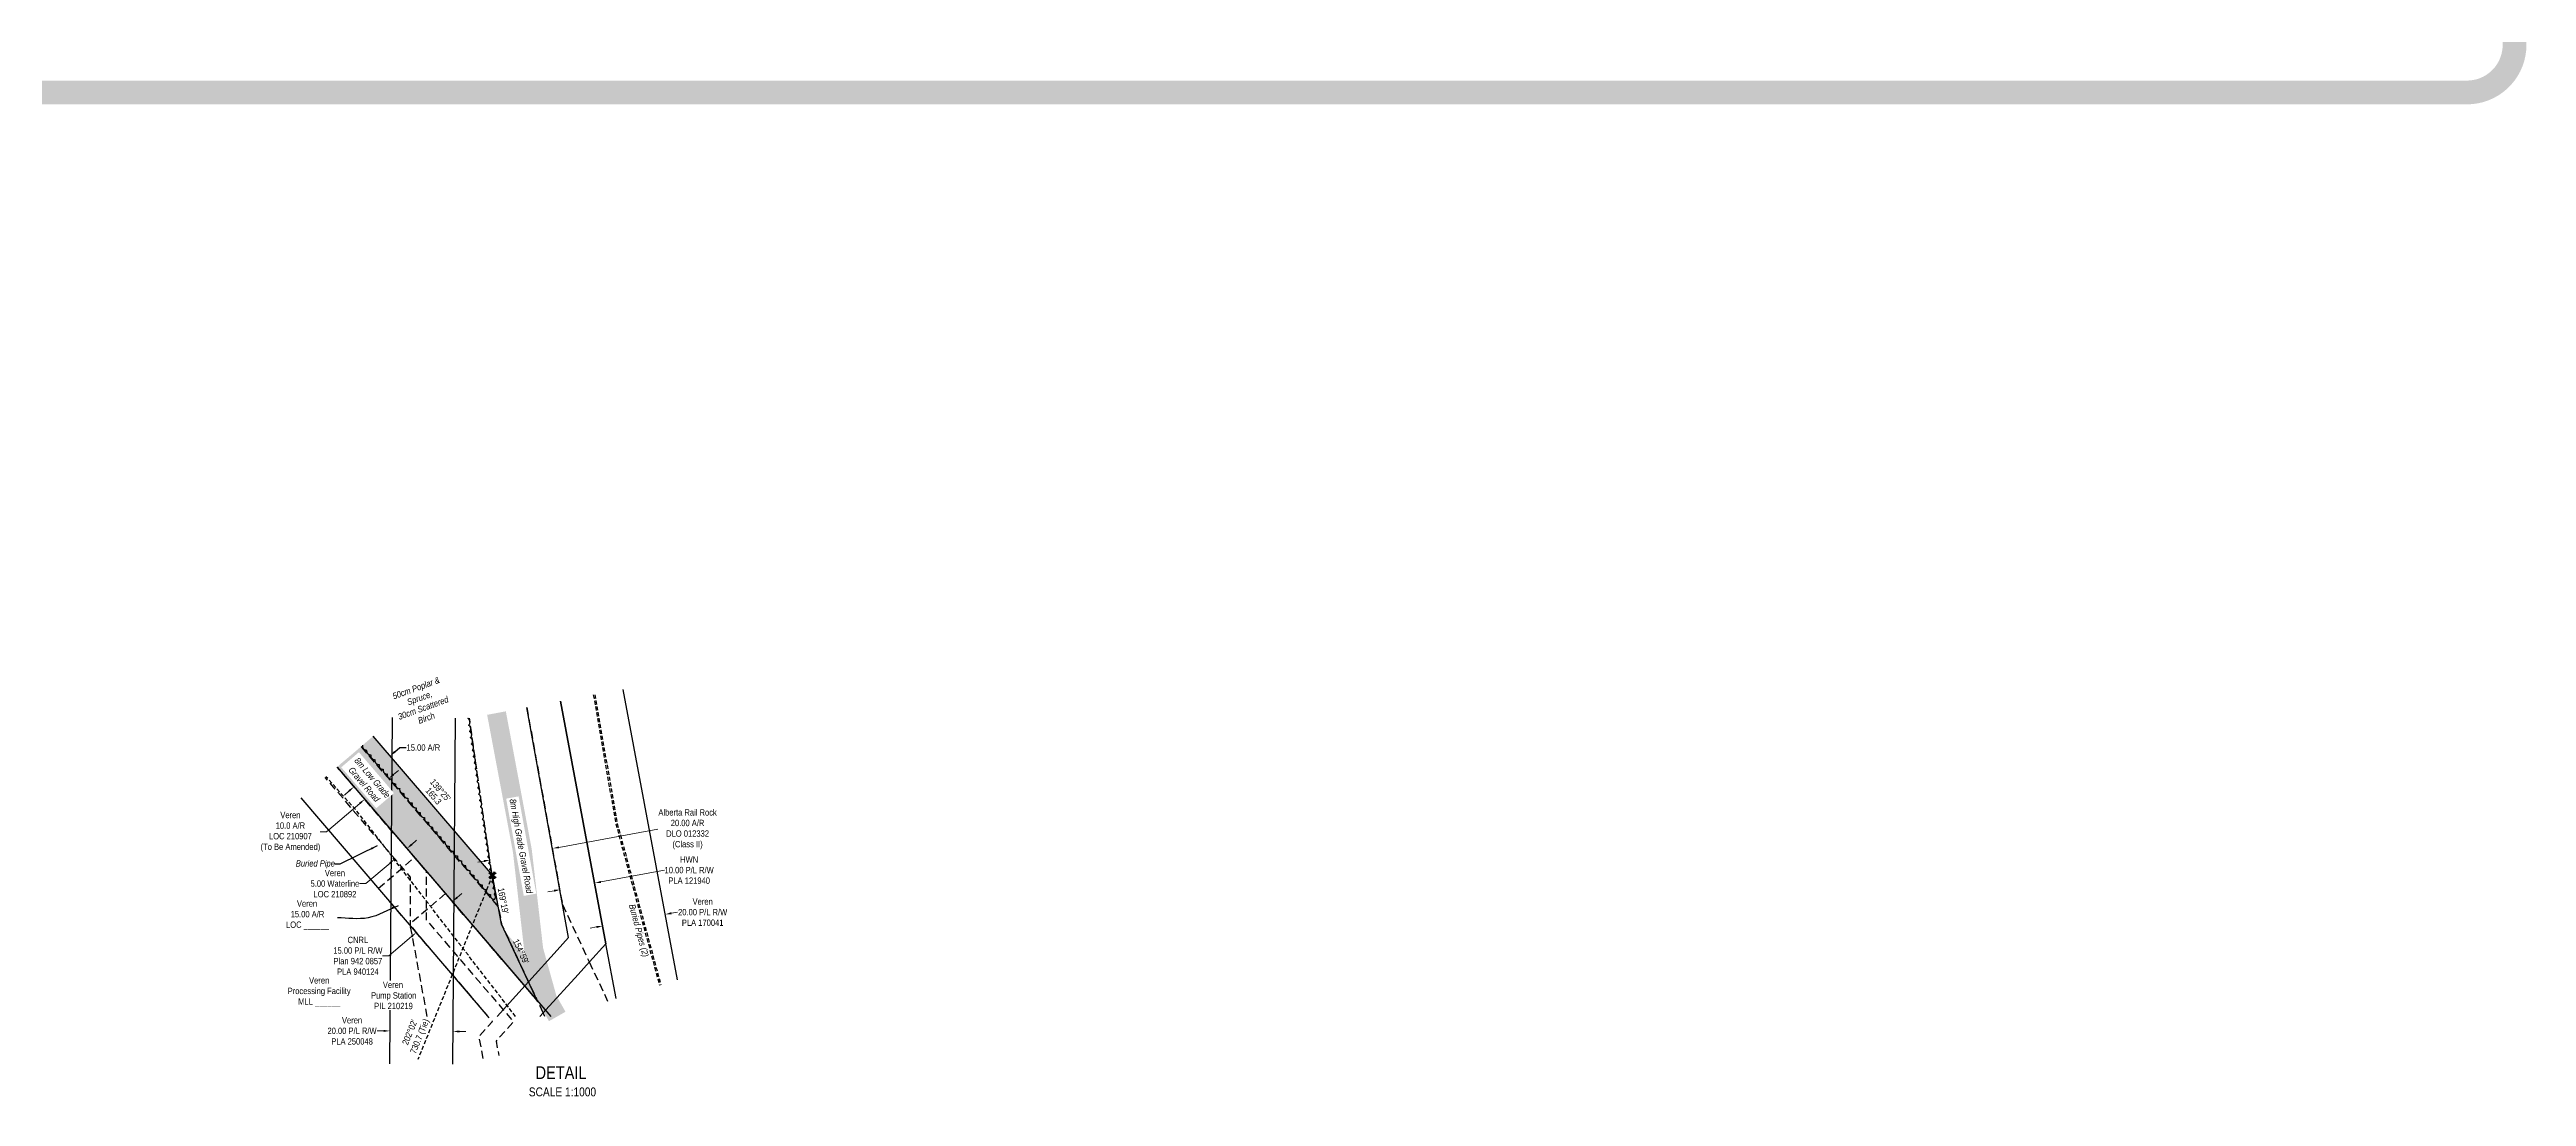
# Model space of a CAD drawing. Extents: x 401730 to 409626, y 6061258 to 6066665.
# Drawn here: x 405720 to 409626, y 6061805 to 6063456 of the extents above; entities that cross this region are included whole.
import ezdxf
from ezdxf.enums import TextEntityAlignment as Align

# ---------------------------------------------------------------- set-up
doc = ezdxf.new("R2010")
doc.units = 0
doc.header["$LTSCALE"] = 5
doc.header["$PDSIZE"] = 0.5
for name, pattern in [('0', [1, 1, 0]), ('foc-ACCESSROAD', [3.75, 2.5, -1.25]), ('foc-TIELINE', [1.875, 1.25, -0.625]), ('UG_PIPE', [1.875, 1.25, -0.625])]:
    doc.linetypes.add(name, pattern=pattern)
doc.layers.get('Defpoints').update_dxf_attribs({"color": 9})
for name, color, linetype, lineweight in [('AS-GENERAL', 48, 'Continuous', 18), ('C-AR-T', 13, 'Continuous', 9), ('C-RW-T', 13, 'Continuous', 9), ('C-WS-T', 13, 'Continuous', 9), ('F-AR-T', 190, 'Continuous', 9), ('F-RW-T', 190, 'Continuous', 9), ('T-TEXT', 48, 'Continuous', 18)]:
    doc.layers.add(name, color=color, linetype=linetype, lineweight=lineweight)
for name, color, linetype in [('AS-PIPE-UG', 44, 'UG_PIPE'), ('AS-PIPE-UG-T', 44, 'Continuous'), ('AS-ROADS', 254, 'Continuous'), ('C-AR', 13, 'foc-ACCESSROAD'), ('C-RW', 13, 'Continuous'), ('C-WS', 13, 'foc-ACCESSROAD'), ('DETAIL-T', 7, 'Continuous'), ('F-AR', 190, 'foc-ACCESSROAD'), ('F-RW', 190, 'Continuous'), ('L-BD', 7, 'Continuous'), ('L-MON', 1, 'Continuous'), ('L-TIE', 7, 'foc-TIELINE'), ('P-PROPOSED', 10, 'Continuous'), ('P-PROPOSED-H', 21, 'Continuous'), ('P-TXT', 4, 'Continuous'), ('T-BUSH', 110, '0'), ('T-BUSH-T', 110, 'Continuous')]:
    doc.layers.add(name, color=color, linetype=linetype)
doc.layers.add('DISCLAIMER', color=7, linetype='Continuous', plot=False)
doc.styles.add('80CG', font='ARIALN.TTF', dxfattribs={"height": 10})
doc.styles.add('80L', font='ARIALN.TTF', dxfattribs={"height": 10})
doc.styles.add('80LS', font='ARIALNI.TTF', dxfattribs={"height": 10})
doc.dimstyles.new('Compass 5 000', dxfattribs={"dimscale": 5, "dimtxt": 9, "dimasz": 2, "dimexe": 0.2, "dimexo": 0.0625, "dimgap": 0.5, "dimtad": 0, "dimtih": 1, "dimtoh": 1, "dimzin": 0, "dimdsep": 46, "dimtxsty": '80CG', "dimcen": 0.1, "dimse1": 1, "dimse2": 1, "dimclrd": 256, "dimclrt": 256, "dimaunit": 1, "dimadec": 4, "dimazin": 0, "dimtfac": 0.06, "dimtofl": 0, "dimtmove": 0, "dimatfit": 1, "dimfxl": 0.2, "dimtolj": 1, "dimtzin": 0, "dimlwd": -1, "dimarcsym": 0})

# ---------------------------------------------------------------- blocks, each defined once
blk = doc.blocks.new('*D23')
at = {"layer": 'C-AR-T', "transparency": 16777216}
for p, q in [((406291.3, 6062202.6), (406298.9, 6062209.1)), ((406257.1, 6062173.3), (406219.1, 6062140.8)), ((406219.1, 6062140.8), (406209.1, 6062140.8))]:
    blk.add_line(p, q, dxfattribs=at)
for points in [[(406290.2, 6062203.8), (406292.4, 6062201.3), (406283.7, 6062196.1)], [(406256.1, 6062174.6), (406258.2, 6062172), (406264.7, 6062179.8)]]:
    blk.add_solid(points, dxfattribs=at)
at = {"layer": 'Defpoints', "color": 0, "transparency": 16777216}
for p in [(406283.7, 6062196.1), (406318, 6062156), (406299, 6062139.8)]:
    blk.add_point(p, dxfattribs=at)
at = {"layer": 'C-AR-T', "transparency": 16777216, "insert": (406170.2, 6062140.8), "char_height": 10, "attachment_point": 5, "style": '80CG'}
blk.add_mtext('\\A1;Veren\\P5.00 Waterline\\PLOC 210892', dxfattribs=at)
blk = doc.blocks.new('*D31')
at = {"layer": 'C-RW-T', "transparency": 16777216}
for p, q in [((406700.7, 6062094), (406710.6, 6062095.8)), ((406582.7, 6062072.4), (406572.9, 6062070.6))]:
    blk.add_line(p, q, dxfattribs=at)
for points in [[(406700.4, 6062095.7), (406701, 6062092.4), (406690.9, 6062092.2)], [(406582.4, 6062074), (406583, 6062070.7), (406592.6, 6062074.2)]]:
    blk.add_solid(points, dxfattribs=at)
at = {"layer": 'Defpoints', "color": 0, "transparency": 16777216}
for p in [(406690.9, 6062092.2), (406736.6, 6061843.7), (406638.2, 6061825.6)]:
    blk.add_point(p, dxfattribs=at)
at = {"layer": 'C-RW-T', "transparency": 16777216, "insert": (406750.1, 6062095.8), "char_height": 10, "attachment_point": 5, "style": '80CG'}
blk.add_mtext('\\A1;Veren\\P20.00 P/L R/W\\PPLA 170041', dxfattribs=at)
blk = doc.blocks.new('*D42')
at = {"layer": 'Defpoints', "color": 0, "transparency": 16777216}
for p in [(406513.4, 6062196.2), (406570.6, 6061883.6), (406472.3, 6061865.5)]:
    blk.add_point(p, dxfattribs=at)
at = {"layer": 'F-AR-T', "transparency": 16777216}
for p, q in [((406523.2, 6062198), (406679.6, 6062226.6)), ((406405.2, 6062176.3), (406395.4, 6062174.5))]:
    blk.add_line(p, q, dxfattribs=at)
for points in [[(406522.9, 6062199.6), (406523.5, 6062196.3), (406513.4, 6062196.2)], [(406404.9, 6062178), (406405.5, 6062174.7), (406415, 6062178.2)]]:
    blk.add_solid(points, dxfattribs=at)
at = {"layer": 'F-AR-T', "transparency": 16777216, "insert": (406726.3, 6062226.6), "char_height": 10, "attachment_point": 5, "style": '80CG'}
blk.add_mtext('\\A1;Alberta Rail Rock\\P20.00 A/R\\PDLO 012332\\P(Class II)', dxfattribs=at)
blk = doc.blocks.new('*D48')
at = {"layer": 'Defpoints', "color": 0, "transparency": 16777216}
for p in [(406555, 6062273.4), (406501.1, 6062263.3), (406579.6, 6062141.5)]:
    blk.add_point(p, dxfattribs=at)
at = {"layer": 'F-RW-T', "transparency": 16777216}
for p, q in [((406589.5, 6062143.4), (406689.7, 6062162.1)), ((406516, 6062129.6), (406506.1, 6062127.8))]:
    blk.add_line(p, q, dxfattribs=at)
for points in [[(406515.6, 6062131.2), (406516.3, 6062128), (406525.8, 6062131.4)], [(406589.2, 6062145), (406589.8, 6062141.7), (406579.6, 6062141.5)]]:
    blk.add_solid(points, dxfattribs=at)
at = {"layer": 'F-RW-T', "transparency": 16777216, "insert": (406728.8, 6062162.1), "char_height": 10, "attachment_point": 5, "style": '80CG'}
blk.add_mtext('\\A1;HWN\\P10.00 P/L R/W\\PPLA 121940', dxfattribs=at)
blk = doc.blocks.new('*D49')
at = {"layer": 'Defpoints', "color": 0, "transparency": 16777216}
for p in [(406333.6, 6062137.9), (406276.6, 6062089.1), (406298.4, 6062063.7)]:
    blk.add_point(p, dxfattribs=at)
at = {"layer": 'F-RW-T', "transparency": 16777216}
for p, q in [((406362.9, 6062118.9), (406370.5, 6062125.4)), ((406290.8, 6062057.2), (406255.4, 6062026.9)), ((406255.4, 6062026.9), (406245.4, 6062026.9))]:
    blk.add_line(p, q, dxfattribs=at)
for points in [[(406361.9, 6062120.2), (406364, 6062117.7), (406355.3, 6062112.4)], [(406289.7, 6062058.4), (406291.9, 6062055.9), (406298.4, 6062063.7)]]:
    blk.add_solid(points, dxfattribs=at)
at = {"layer": 'F-RW-T', "transparency": 16777216, "insert": (406206.4, 6062026.9), "char_height": 10, "attachment_point": 5, "style": '80CG'}
blk.add_mtext('\\A1;CNRL\\P15.00 P/L R/W\\PPlan 942 0857\\PPLA 940124', dxfattribs=at)
blk = doc.blocks.new('TEMP')
h = blk.add_hatch(color=255)
h.dxf.hatch_style = 1
h.paths.add_polyline_path([(0, 0.25), (-0.67, 1.15), (-0.67, 0.67), (-1.15, 0.67), (-0.25, 0), (-1.15, -0.67), (-0.67, -0.67), (-0.67, -1.15), (0, -0.25), (0.67, -1.15), (0.67, -0.67), (1.15, -0.67), (0.25, 0), (1.15, 0.67), (0.67, 0.67), (0.67, 1.15)])
h.paths.add_polyline_path([(0.57, 0.85), (0.57, 0.57), (0.85, 0.57), (0.08, 0), (0.85, -0.57), (0.57, -0.57), (0.57, -0.85), (0, -0.08), (-0.57, -0.85), (-0.57, -0.57), (-0.85, -0.57), (-0.08, 0), (-0.85, 0.57), (-0.57, 0.57), (-0.57, 0.85), (0, 0.08)], flags=16)
h = blk.add_hatch(color=1)
h.dxf.hatch_style = 1
h.paths.add_polyline_path([(0, 0.08), (-0.57, 0.85), (-0.57, 0.57), (-0.85, 0.57), (-0.08, 0), (-0.85, -0.57), (-0.57, -0.57), (-0.57, -0.85), (0, -0.08), (0.57, -0.85), (0.57, -0.57), (0.85, -0.57), (0.08, 0), (0.85, 0.57), (0.57, 0.57), (0.57, 0.85)])
at = {"color": 1}
for p, q in [((-0.08, 0), (0.08, 0)), ((0, 0.08), (0, -0.08))]:
    blk.add_line(p, q, dxfattribs=at)
at = {"color": 255, "flags": 128}
blk.add_lwpolyline([(-0.25, 0), (-1.15, 0.67), (-0.67, 0.67), (-0.67, 1.15), (0, 0.25), (0.67, 1.15), (0.67, 0.67), (1.15, 0.67), (0.25, 0), (1.15, -0.67), (0.67, -0.67), (0.67, -1.15), (0, -0.25), (-0.67, -1.15), (-0.67, -0.67), (-1.15, -0.67)], close=True, dxfattribs=at)
at = {"color": 1, "flags": 128}
blk.add_lwpolyline([(-0.08, 0), (-0.85, 0.57), (-0.57, 0.57), (-0.57, 0.85), (0, 0.08), (0.57, 0.85), (0.57, 0.57), (0.85, 0.57), (0.08, 0), (0.85, -0.57), (0.57, -0.57), (0.57, -0.85), (0, -0.08), (-0.57, -0.85), (-0.57, -0.57), (-0.85, -0.57)], close=True, dxfattribs=at)
blk = doc.blocks.new('*D58')
at = {"layer": 'Defpoints', "color": 0, "transparency": 16777216}
for p in [(406257.2, 6062342.3), (406300.1, 6062292.2), (406243.2, 6062243.4)]:
    blk.add_point(p, dxfattribs=at)
at = {"layer": 'P-TXT', "transparency": 16777216}
for p, q in [((406264.8, 6062348.8), (406272.4, 6062355.3)), ((406272.4, 6062355.3), (406282.4, 6062355.3)), ((406192.7, 6062287), (406185.1, 6062280.5))]:
    blk.add_line(p, q, dxfattribs=at)
for points in [[(406263.7, 6062350.1), (406265.9, 6062347.5), (406257.2, 6062342.3)], [(406191.6, 6062288.3), (406193.7, 6062285.8), (406200.2, 6062293.5)]]:
    blk.add_solid(points, dxfattribs=at)
at = {"layer": 'P-TXT', "transparency": 16777216, "insert": (406309.7, 6062355.3), "char_height": 10, "attachment_point": 5, "style": '80CG'}
blk.add_mtext('\\A1;15.00 A/R', dxfattribs=at)
blk = doc.blocks.new('*D59')
at = {"layer": 'C-AR-T', "transparency": 16777216}
for p, q in [((406262.6, 6062312.9), (406270.2, 6062319.4)), ((406209.5, 6062267.4), (406157, 6062222.5)), ((406157, 6062222.5), (406147, 6062222.5))]:
    blk.add_line(p, q, dxfattribs=at)
for points in [[(406261.5, 6062314.2), (406263.7, 6062311.6), (406255, 6062306.4)], [(406208.4, 6062268.6), (406210.6, 6062266.1), (406217.1, 6062273.9)]]:
    blk.add_solid(points, dxfattribs=at)
at = {"layer": 'Defpoints', "color": 0, "transparency": 16777216}
for p in [(406235.3, 6062329.4), (406197.3, 6062296.9), (406255, 6062306.4)]:
    blk.add_point(p, dxfattribs=at)
at = {"layer": 'C-AR-T', "transparency": 16777216, "insert": (406100, 6062222.5), "char_height": 10, "attachment_point": 5, "style": '80CG'}
blk.add_mtext('\\A1;Veren\\P10.0 A/R\\PLOC 210907\\P(To Be Amended)', dxfattribs=at)
blk = doc.blocks.new('*D60')
at = {"layer": 'C-RW-T', "transparency": 16777216}
for p, q in [((406246.8, 6061908.5), (406236.8, 6061908.6)), ((406366.4, 6061907.6), (406376.4, 6061907.5))]:
    blk.add_line(p, q, dxfattribs=at)
for points in [[(406246.8, 6061910.2), (406246.8, 6061906.9), (406256.8, 6061908.5)], [(406366.5, 6061909.3), (406366.4, 6061905.9), (406356.4, 6061907.7)]]:
    blk.add_solid(points, dxfattribs=at)
at = {"layer": 'Defpoints', "color": 0, "transparency": 16777216}
for p in [(406256.7, 6061906.7), (406256.8, 6061908.5), (406356.4, 6061905.9)]:
    blk.add_point(p, dxfattribs=at)
at = {"layer": 'C-RW-T', "transparency": 16777216, "insert": (406197.2, 6061908.6), "char_height": 10, "attachment_point": 5, "style": '80CG'}
blk.add_mtext('\\A1;Veren\\P20.00 P/L R/W\\PPLA 250048', dxfattribs=at)
blk = doc.blocks.new('Disclaimer_Legal')
at = {"layer": 'DISCLAIMER', "color": 254, "flags": 128}
blk.add_lwpolyline([(-3612.9, -1104.6, 37.5, 37.5, 0), (4096.1, -1104.6, 37.5, 37.5, 0.414214), (4171.1, -1029.6, 37.5, 37.5, 0), (4171.1, 2078.7, 37.5, 0, 0.414214), (4096.1, 2153.7, 0, 0, 0), (-3612.9, 2153.7, 0, 0, 0.414214), (-3687.9, 2078.7, 0, 0, 0), (-3687.9, -1029.6, 0, 37.5, 0.414214)], format="xyseb", close=True, dxfattribs=at)

msp = doc.modelspace()

# ---------------------------------------------------------------- hatches: boundary and pattern name
at = {"layer": 'P-PROPOSED-H'}
h = msp.add_hatch(color=256, dxfattribs=at)
h.dxf.hatch_style = 1
h.paths.add_polyline_path([(406230.579, 6062373.373), (406173.638, 6062324.607), (406489.84, 6061955.404), (406433.04, 6062077.078), (406418.546, 6062153.9)])

# ---------------------------------------------------------------- linework, layer by layer
at = {"layer": 'AS-PIPE-UG', "flags": 128}
for points in [[(406577.674, 6062438.335), (406613.018, 6062235.492), (406681.921, 6061980.513)], [(406579.877, 6062438.747), (406615.403, 6062235.643), (406684.075, 6061981.175)], [(406455.125, 6061931.307), (406204.187, 6062256.088), (406155.951, 6062309.458)]]:
    msp.add_lwpolyline(points, dxfattribs=at)
at = {"layer": 'AS-ROADS', "const_width": 29.988, "flags": 128}
for points in [[(406520.773, 6061931.307), (406505.527, 6061958.078), (406483.709, 6062036.328), (406465.741, 6062192.829), (406424.968, 6062409.755)], [(406499.715, 6061968.495), (406190.587, 6062339.123)]]:
    msp.add_lwpolyline(points, dxfattribs=at)
at = {"layer": 'C-AR', "flags": 128}
for points in [[(406211.599, 6062357.118), (406427.842, 6062104.629), (406433.04, 6062077.078), (406489.84, 6061955.404), (406173.638, 6062324.607)], [(406427.842, 6062104.629), (406211.599, 6062357.118)], [(406173.638, 6062324.607), (406314.304, 6062160.363), (406314.304, 6062083.528), (406435.539, 6061941.973), (406435.539, 6061941.973), (406451.922, 6061922.843), (406424.318, 6061892.465), (406428.582, 6061869.525)], [(406404.013, 6061864.959), (406397.483, 6061900.092), (406418.601, 6061923.333), (406402.217, 6061942.463), (406402.217, 6061942.463), (406289.314, 6062074.29), (406289.314, 6062151.124), (406154.658, 6062308.351)]]:
    msp.add_lwpolyline(points, dxfattribs=at)
msp.add_lwpolyline([(406295.774, 6062182.109), (406344.529, 6062125.158), (406287.578, 6062076.404), (406238.823, 6062133.355)], close=True, dxfattribs=at)
at = {"layer": 'C-RW'}
for points in [[(406613.704, 6061959.526), (406597.541, 6062045.885), (406525.897, 6062428.645)], [(406624.136, 6062447.031), (406709.841, 6061989.102)]]:
    msp.add_lwpolyline(points, dxfattribs=at)
at = {"layer": 'C-RW', "flags": 128}
for points in [[(406260.561, 6062402.743), (406256.366, 6061856.855)], [(406356.023, 6061856.04), (406360.488, 6062401.975)]]:
    msp.add_lwpolyline(points, dxfattribs=at)
at = {"layer": 'C-WS', "flags": 128}
msp.add_lwpolyline([(406315.889, 6061931.307), (406289.314, 6062074.29), (406411.771, 6061931.307)], dxfattribs=at)
at = {"layer": 'F-AR'}
for points in [[(406501.09, 6061931.307), (406498.391, 6061937.088), (406488.834, 6061957.559), (406475.462, 6061986.205), (406433.04, 6062077.078), (406418.273, 6062155.346), (406414.924, 6062173.11), (406382.498, 6062401.806)], [(406472.746, 6062418.697), (406528.999, 6062107.899), (406571.31, 6062017.265), (406600.204, 6061955.373)]]:
    msp.add_lwpolyline(points, dxfattribs=at)
at = {"layer": 'F-RW'}
for points in [[(406525.897, 6062428.645), (406597.541, 6062045.885), (406571.633, 6062017.377), (406553.678, 6061997.618), (406502.738, 6061941.815), (406498.749, 6061937.168), (406493.34, 6061931.307)], [(406425.845, 6061931.307), (406470.053, 6061979.952), (406475.799, 6061986.276), (406520.891, 6062035.896), (406538.791, 6062055.596), (406529.283, 6062107.993), (406472.899, 6062418.726)], [(406411.771, 6061931.307), (406116.698, 6062275.84)], [(406215.404, 6062275.84), (406510.478, 6061931.307)]]:
    msp.add_lwpolyline(points, dxfattribs=at)
at = {"layer": 'L-TIE', "flags": 128}
msp.add_lwpolyline([(406418.546, 6062153.9), (406301.011, 6061863.537)], dxfattribs=at)
at = {"layer": 'T-BUSH', "flags": 128}
msp.add_lwpolyline([(406213.876, 6062359.069, 0.52056705), (406220.379, 6062351.477, 0.52056705), (406226.881, 6062343.884, 0.52056705), (406233.383, 6062336.292, 0.52056705), (406239.885, 6062328.7, 0.52056705), (406246.387, 6062321.108, 0.52056705), (406252.89, 6062313.516, 0.52056705), (406259.392, 6062305.924, 0.52056705), (406265.894, 6062298.332, 0.52056705), (406272.396, 6062290.74, 0.52056705), (406278.898, 6062283.148, 0.52056705), (406285.401, 6062275.556, 0.52056705), (406291.903, 6062267.964, 0.52056705), (406298.405, 6062260.371, 0.52056705), (406304.907, 6062252.779, 0.52056705), (406311.409, 6062245.187, 0.52056705), (406317.912, 6062237.595, 0.52056705), (406324.414, 6062230.003, 0.52056705), (406330.916, 6062222.411, 0.52056705), (406337.418, 6062214.819, 0.52056705), (406343.92, 6062207.227, 0.52056705), (406350.423, 6062199.635, 0.52056705), (406356.925, 6062192.043, 0.52056705), (406363.427, 6062184.451, 0.52056705), (406369.929, 6062176.859, 0.52056705), (406376.432, 6062169.266, 0.52056705), (406382.934, 6062161.674, 0.52056705), (406389.436, 6062154.082, 0.52056705), (406395.938, 6062146.49, 0.52056705), (406402.44, 6062138.898, 0.52056705), (406408.943, 6062131.306, 0.52056705), (406415.445, 6062123.714, 0.52056705), (406421.947, 6062116.122, 0.52056705), (406421.206, 6062123.627, 0.52056705), (406419.353, 6062133.449, 0.52056705), (406417.499, 6062143.272, 0.52056705), (406415.646, 6062153.094, 0.52056705), (406414.135, 6062162.974, 0.52056705), (406412.7, 6062172.867, 0.52056705), (406411.264, 6062182.759, 0.52056705), (406409.828, 6062192.651, 0.52056705), (406408.392, 6062202.543, 0.52056705), (406406.956, 6062212.436, 0.52056705), (406405.52, 6062222.328, 0.52056705), (406404.084, 6062232.22, 0.52056705), (406402.648, 6062242.112, 0.52056705), (406401.212, 6062252.005, 0.52056705), (406399.776, 6062261.897, 0.52056705), (406398.34, 6062271.789, 0.52056705), (406396.904, 6062281.681, 0.52056705), (406395.469, 6062291.573, 0.52056705), (406394.033, 6062301.466, 0.52056705), (406392.597, 6062311.358, 0.52056705), (406391.161, 6062321.25, 0.52056705), (406389.725, 6062331.142, 0.52056705), (406388.289, 6062341.035, 0.52056705), (406386.853, 6062350.927, 0.52056705), (406385.417, 6062360.819, 0.52056705), (406383.981, 6062370.711, 0.52056705), (406382.545, 6062380.604, 0.52056705), (406381.109, 6062390.496, 0.52056705), (406379.53, 6062401.376, 0.52056705)], format="xyb", dxfattribs=at)

# ---------------------------------------------------------------- block references
at = {"layer": 'C-AR', "color": 3}
msp.add_blockref('Disclaimer_Legal', (405436.28, 6064493.022), dxfattribs=at)

# ---------------------------------------------------------------- texts
at = {"layer": 'AS-PIPE-UG-T', "insert": (406096.985, 6062177.718), "char_height": 9.99585, "attachment_point": 1, "style": '80L'}
msp.add_mtext_dynamic_manual_height_columns('\\pi11.58;{\\fArial Narrow|b0|i1|c0|p34;Buried Pipe}', width=81.5734, gutter_width=50, heights=[0], dxfattribs=at)
at = {"layer": 'AS-PIPE-UG-T', "insert": (406643.261, 6062109.694), "char_height": 9.99585, "attachment_point": 1, "rotation": 285.121978, "style": '80L'}
msp.add_mtext_dynamic_manual_height_columns('\\pi0.31578;{\\fArial Narrow|b0|i1|c0|p34;Buried Pipes (2)}', width=81.5734, gutter_width=50, heights=[0], dxfattribs=at)
at = {"layer": 'C-AR-T', "insert": (406079.757, 6062114.363), "char_height": 10, "attachment_point": 1, "style": '80L'}
msp.add_mtext_dynamic_manual_height_columns('\\pi30.578;Veren\\P\\pi20.65;15.00 A/R\\P\\pi13.327;LOC ______', width=90.86342, gutter_width=50, heights=[0], dxfattribs=at)
at = {"layer": 'DETAIL-T', "color": 3, "insert": (406526.769, 6061828.93), "char_height": 20, "width": 116.9749, "attachment_point": 5, "style": '80CG'}
msp.add_mtext('DETAIL\\P{\\H0.7x; SCALE 1:1000}', dxfattribs=at)
at = {"layer": 'L-BD', "style": '80L'}
for s, rotation, p in [('165.3', 310.5782, (406325.76, 6062278.898)), ("139°25'", 310.5782, (406336.578, 6062288.163)), ("154°59'", 295.0243, (406463.696, 6062033.816))]:
    msp.add_text(s, height=9.9959, rotation=rotation, dxfattribs=at).set_placement(p, align=Align.MIDDLE)
at = {"layer": 'L-BD', "attachment_point": 2, "style": '80L'}
for s, insert, char_height, width, rotation in [("169°19' ", (406440.502, 6062114.699), 9.9959, 39.1564, 280.684474), ("202°02' 730.7 (Tie)", (406283.519, 6061908.308), 9.99594, 57.69621, 67.9627)]:
    msp.add_mtext(s, dxfattribs=dict(at, insert=insert, char_height=char_height, width=width, rotation=rotation))
at = {"layer": 'T-BUSH-T', "color": 3, "insert": (406255.781, 6062439.125), "char_height": 10, "attachment_point": 1, "rotation": 20, "style": '80L'}
msp.add_mtext_dynamic_manual_height_columns('\\pi4.3211;{\\fArial Narrow|b0|i1|c0|p34;\\C256;50cm Poplar & \\P\\pi22.647;Spruce,\\P\\pi1.3164;30cm Scattered \\P\\pi28.745;Birch}', width=82.80327, gutter_width=45.019, heights=[0], dxfattribs=at)

# ---------------------------------------------------------------- dimensions: what is measured, and where the dimension line sits
at = {"layer": 'C-AR-T'}
dim = msp.add_linear_dim(base=(406283.721, 6062196.072), p1=(406299.034, 6062139.776), p2=(406318.014, 6062156.031), angle=40.578239, text='Veren\\P5.00 Waterline\\PLOC 210892', dimstyle='Compass 5 000', dxfattribs=at)
dim.commit()
dim.dimension.update_dxf_attribs({"geometry": '*D23', "text_midpoint": (406170.179, 6062140.758), "dimtype": 161})
at = {"layer": 'C-RW-T'}
dim = msp.add_linear_dim(base=(406690.883, 6062092.23), p1=(406638.249, 6061825.608), p2=(406736.553, 6061843.671), angle=10.411398, text='Veren\\P20.00 P/L R/W\\PPLA 170041', dimstyle='Compass 5 000', dxfattribs=at)
dim.commit()
dim.dimension.update_dxf_attribs({"geometry": '*D31', "text_midpoint": (406750.093, 6062095.845), "dimtype": 161})
at = {"layer": 'F-AR-T'}
dim = msp.add_linear_dim(base=(406513.371, 6062196.158), p1=(406472.266, 6061865.549), p2=(406570.611, 6061883.556), angle=10.376359, text='Alberta Rail Rock\\P20.00 A/R\\PDLO 012332\\P(Class II)', dimstyle='Compass 5 000', dxfattribs=at)
dim.commit()
dim.dimension.update_dxf_attribs({"geometry": '*D42', "text_midpoint": (406726.339, 6062226.598), "dimtype": 161})
at = {"layer": 'F-RW-T'}
dim = msp.add_linear_dim(base=(406579.638, 6062141.528), p1=(406501.094, 6062263.343), p2=(406554.951, 6062273.424), angle=10.601753, text='HWN\\P10.00 P/L R/W\\PPLA 121940', dimstyle='Compass 5 000', dxfattribs=at)
dim.commit()
dim.dimension.update_dxf_attribs({"geometry": '*D48', "text_midpoint": (406728.788, 6062162.13), "dimtype": 161})

# ---------------------------------------------------------------- leaders
at = {"layer": 'AS-PIPE-UG-T'}
msp.add_leader([(406236.558, 6062200.252), (406177.902, 6062171.424), (406170.298, 6062171.424)], dimstyle='Compass 5 000', dxfattribs=at)
at = {"layer": 'C-AR-T', "path_type": 1}
msp.add_leader([(406269.83, 6062105.868), (406222.501, 6062086.867), (406174.032, 6062086.714)], dimstyle='Compass 5 000', override={"dimgap": 0.5, "dimtad": 0}, dxfattribs=at)

# ---------------------------------------------------------------- next in the draw order: texts
at = {"layer": 'AS-GENERAL', "insert": (406207.496, 6062340.995), "char_height": 9.99593, "attachment_point": 1, "rotation": 310.543137, "style": '80L', "bg_fill": 2}
msp.add_mtext_dynamic_manual_height_columns('\\pi0.47614;{\\fArial Narrow|b0|i1|c0|p34;8m Low Grade \\P\\pi5.5934;Gravel Road}', width=74.91944, gutter_width=47.481, heights=[0], dxfattribs=at)
at = {"layer": 'C-WS', "insert": (406145.316, 6061993.267), "char_height": 9.99592, "attachment_point": 2, "rotation": 0.024768, "style": '80L', "bg_fill": 2}
msp.add_mtext_dynamic_manual_height_columns('Veren\\PProcessing Facility\\PMLL ______', width=95.46352, gutter_width=50.02, heights=[0], dxfattribs=at)

# ---------------------------------------------------------------- next in the draw order: linework, layer by layer
at = {"layer": 'P-PROPOSED', "flags": 128}
msp.add_lwpolyline([(406173.638, 6062324.607), (406489.84, 6061955.404), (406433.04, 6062077.078), (406418.546, 6062153.9), (406230.579, 6062373.373)], dxfattribs=at)

# ---------------------------------------------------------------- next in the draw order: dimensions: what is measured, and where the dimension line sits
at = {"layer": 'C-AR-T'}
dim = msp.add_linear_dim(base=(406255.037, 6062306.399), p1=(406197.34, 6062296.932), p2=(406235.301, 6062329.443), angle=40.578239, text='Veren\\P10.0 A/R\\PLOC 210907\\P(To Be Amended)', dimstyle='Compass 5 000', dxfattribs=at)
dim.commit()
dim.dimension.update_dxf_attribs({"geometry": '*D59', "text_midpoint": (406100.033, 6062222.477), "dimtype": 161})
at = {"layer": 'C-RW-T'}
dim = msp.add_linear_dim(base=(406256.763, 6061908.452), p1=(406356.431, 6061905.944), p2=(406256.749, 6061906.71), angle=179.559736, text='Veren\\P20.00 P/L R/W\\PPLA 250048', dimstyle='Compass 5 000', dxfattribs=at)
dim.commit()
dim.dimension.update_dxf_attribs({"geometry": '*D60', "text_midpoint": (406197.224, 6061908.605), "dimtype": 161})
at = {"layer": 'P-TXT'}
dim = msp.add_linear_dim(base=(406257.19, 6062342.302), p1=(406243.157, 6062243.436), p2=(406300.097, 6062292.203), angle=40.578239, text='15.00 A/R', dimstyle='Compass 5 000', dxfattribs=at)
dim.commit()
dim.dimension.update_dxf_attribs({"geometry": '*D58', "text_midpoint": (406309.663, 6062355.311), "dimtype": 161})

# ---------------------------------------------------------------- next in the draw order: texts
at = {"layer": 'C-WS-T', "insert": (406226.616, 6061986.189), "char_height": 9.99594, "attachment_point": 1, "style": '80L', "bg_fill": 3, "box_fill_scale": 1.15, "bg_fill_color": 256, "bg_fill_true_color": 256, "bg_fill_transparency": 0}
msp.add_mtext_dynamic_manual_height_columns('\\pi19.19;Veren\\P\\pi0.50359;Pump Station\\P\\pi5.4436;PIL 210219', width=68.07408, gutter_width=50, heights=[0], dxfattribs=at)
at = {"layer": 'T-TEXT', "insert": (406468.868, 6062200.822), "char_height": 10, "width": 145.8367, "attachment_point": 2, "rotation": 280.284742, "style": '80LS', "bg_fill": 2}
msp.add_mtext('8m High Grade Gravel Road', dxfattribs=at)

# ---------------------------------------------------------------- next in the draw order: block references
at = {"layer": 'L-MON', "xscale": 4.997969999999996, "yscale": 4.997969999999996, "zscale": 4.997969999999996}
msp.add_blockref('TEMP', (406418.546, 6062153.9), dxfattribs=at)

# ---------------------------------------------------------------- next in the draw order: dimensions: what is measured, and where the dimension line sits
at = {"layer": 'F-RW-T'}
dim = msp.add_linear_dim(base=(406298.407, 6062063.673), p1=(406333.575, 6062137.862), p2=(406276.634, 6062089.095), angle=220.578239, text='CNRL\\P15.00 P/L R/W\\PPlan 942 0857\\PPLA 940124', dimstyle='Compass 5 000', dxfattribs=at)
dim.commit()
dim.dimension.update_dxf_attribs({"geometry": '*D49', "text_midpoint": (406206.363, 6062026.882), "dimtype": 161})

doc.saveas('drawing.dxf')
